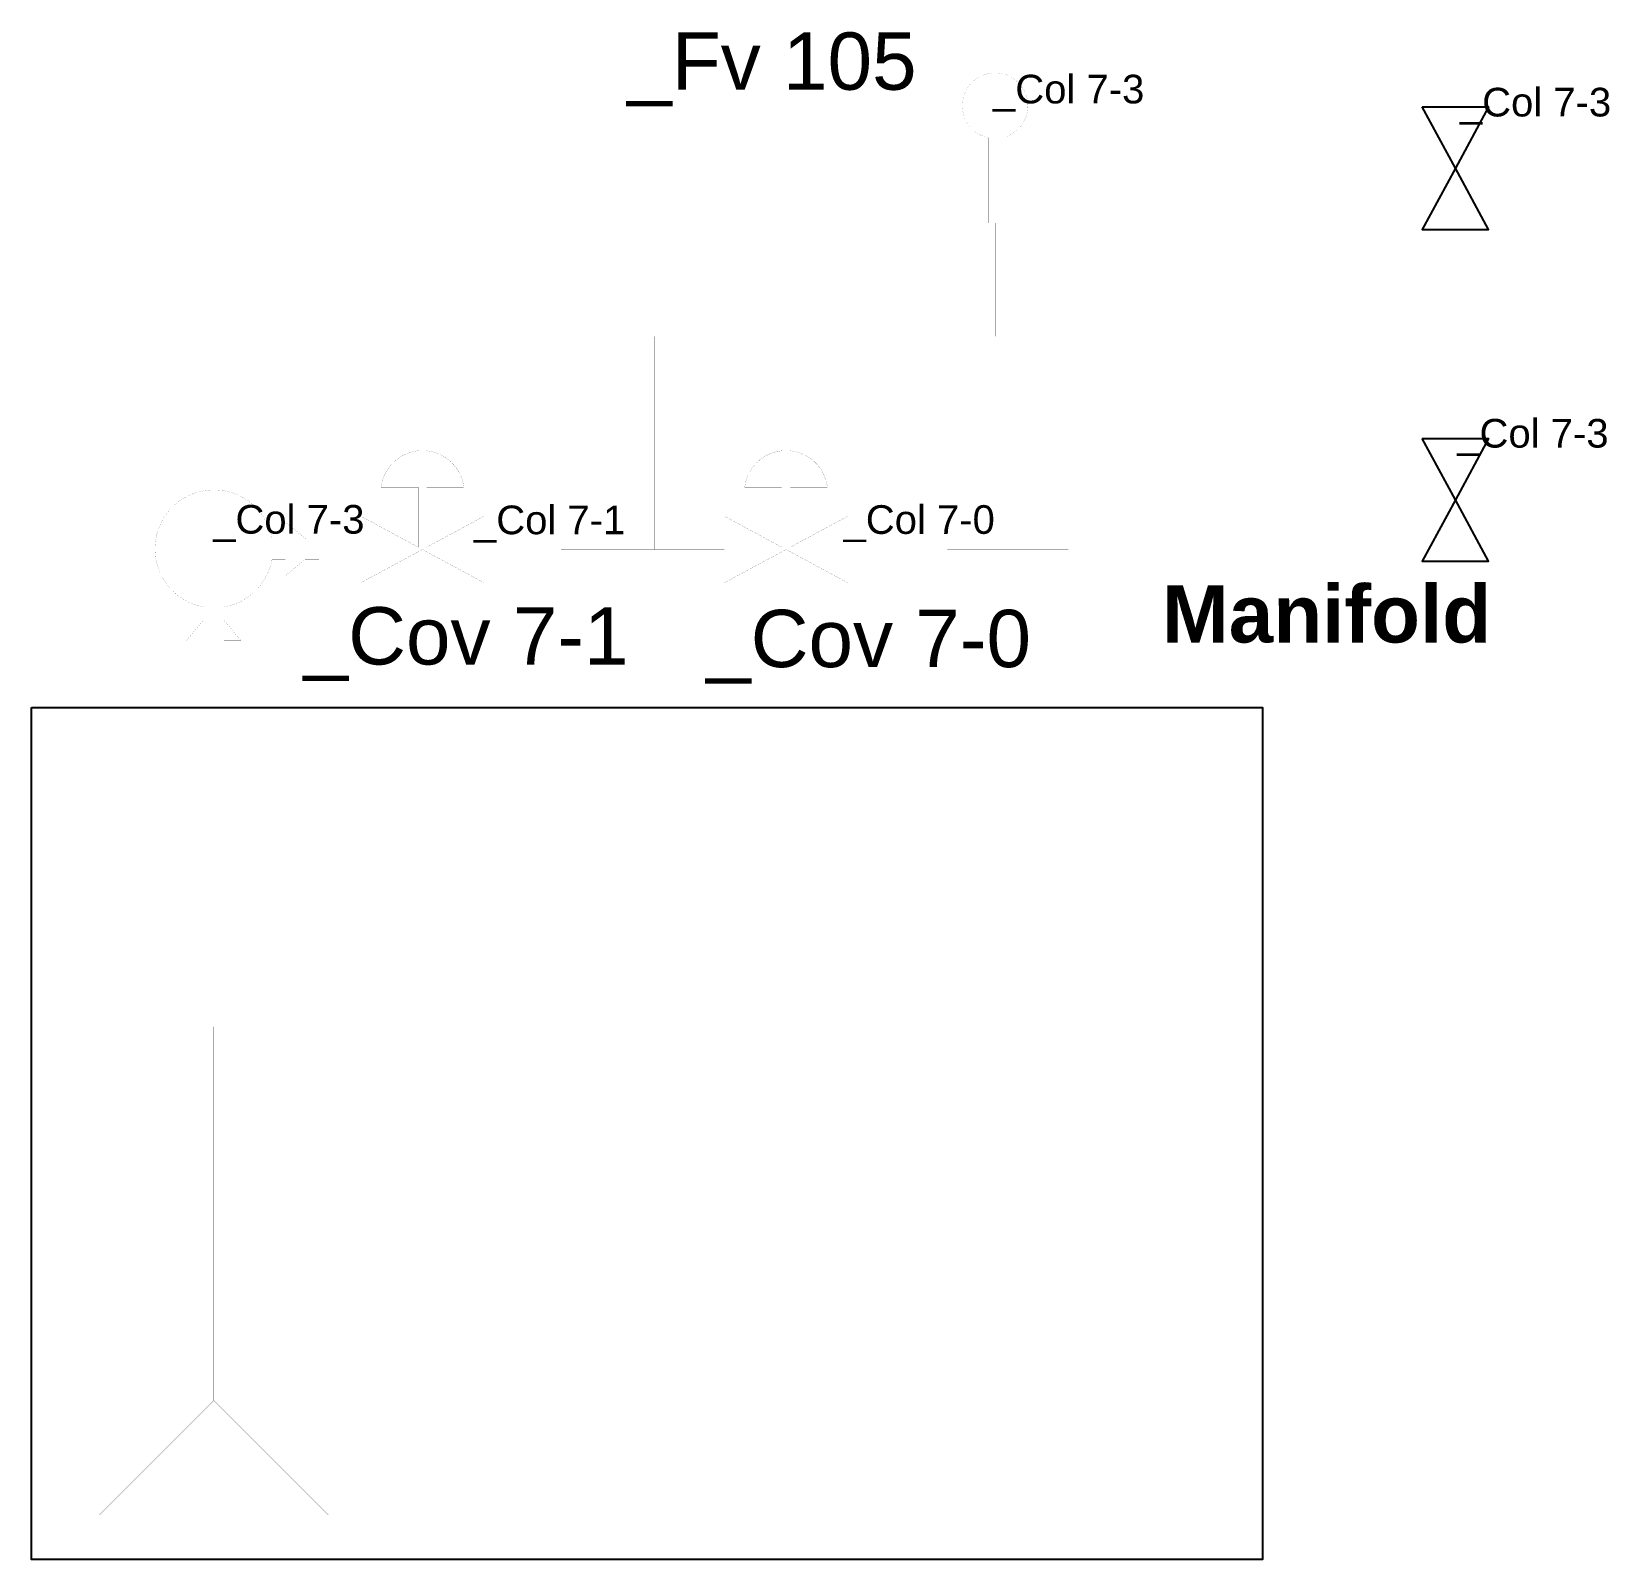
# Model space of a CAD drawing. Extents: x 81160 to 86665, y -1588 to 3742.
import ezdxf

# ---------------------------------------------------------------- set-up
doc = ezdxf.new("R2010")
doc.units = 0
doc.header["$MEASUREMENT"] = 0
for name, color, linetype in [('Omriss tanker', 20, 'CONTINUOUS'), ('Suction PS', 131, 'CONTINUOUS'), ('Symboler', 42, 'CONTINUOUS'), ('TEKST', 7, 'CONTINUOUS')]:
    doc.layers.add(name, color=color, linetype=linetype)
doc.styles.add('ARIAL', font='ARIAL.TTF', dxfattribs={"height": 12})
doc.styles.add('ARIAL BOLD', font='ARIALBD.TTF')

msp = doc.modelspace()

# ---------------------------------------------------------------- linework, layer by layer
at = {"layer": 'Omriss tanker', "linetype": 'Continuous'}
msp.add_lwpolyline([(81159.7, 1383.5), (85455.1, 1383.5), (85455.1, -1588.1), (81159.7, -1588.1)], close=True, dxfattribs=at)
at = {"layer": 'Suction PS', "linetype": 'Continuous', "const_width": 0.3}
for points in [[(82738.8, 1935), (83333.2, 1935), (83333.2, 2678.8), (84521.8, 2678.8), (84521.8, 3073.8), (84521.8, 2678.8), (86127.8, 2678.8), (86127.8, 3051.3), (86127.8, 2322.2), (86127.8, 2678.8), (83333.2, 2678.8), (83333.2, 1935), (83577.1, 1935), (83333.2, 1935)], [(82162.5, 1936.6), (82308.4, 1936.6)], [(84007.5, 1935), (84777.1, 1935), (84777.1, 893.4), (84777.1, 1935)], [(81795.7, 1466.8), (81795.7, -1033.6), (81395.7, -1433.6), (81795.7, -1033.6), (82195.7, -1433.6), (81795.7, -1033.6)]]:
    msp.add_lwpolyline(points, close=True, dxfattribs=at)
at = {"layer": 'Symboler', "linetype": 'Continuous'}
for points, const_width in [([(84498.7, 3073.8), (84544.8, 3073.8), (84544.8, 3371.1, 9.824838), (84498.7, 3371.1)], 0.21), ([(82162.5, 1901.3), (82162.5, 1971.9), (82116.1, 1971.9), (82045.4, 2031), (82045.4, 1971.9), (81999, 1971.9, 1.926208), (81760.4, 1734.5), (81760.4, 1689.1), (81701.3, 1618.3), (81760.4, 1618.3), (81760.4, 1466.8), (81831, 1466.8), (81831, 1617.7), (81889.5, 1617.7), (81831, 1688.6), (81831, 1734.3, 0.315826), (81999, 1901.3), (82044.8, 1901.3), (82044.8, 1842.8), (82115.6, 1901.3)], 0.3)]:
    msp.add_lwpolyline(points, format="xyb", close=True, dxfattribs=dict(at, const_width=const_width))
at = {"layer": 'Symboler', "color": 42, "linetype": 'Continuous'}
for points in [[(86012.3, 3479.6), (86243.4, 3479.6), (86127.8, 3265.5), (86012.3, 3051.3), (86243.4, 3051.3), (86127.8, 3265.5)], [(86012.3, 2322.2), (86243.4, 2322.2), (86127.8, 2108), (86012.3, 1893.9), (86243.4, 1893.9), (86127.8, 2108)]]:
    msp.add_lwpolyline(points, close=True, dxfattribs=at)
for points in [[(82508.5, 1943.2, 0.402, 0.402, 0), (82508.5, 2152.6, 0.402, 0.402, 0), (82379.4, 2152.6, 0.402, 0.402, -0.884677), (82667.8, 2152.6, 0.402, 0.402, 0), (82538.6, 2152.6, 0.402, 0.402, 0), (82538.6, 1943.2, 0.402, 0.402, 0), (82738.8, 2051.2, 0, 0, 0), (82738.8, 1818.9, 0.402, 0.402, 0), (82523.6, 1935, 0.402, 0.402, 0), (82308.4, 1818.9, 0, 0, 0), (82308.4, 2051.2, 0.402, 0.402, 0)], [(83777.2, 1943.2, 0.402, 0.402, 0), (83777.2, 2152.6, 0.402, 0.402, 0), (83648.1, 2152.6, 0.402, 0.402, -0.884677), (83936.5, 2152.6, 0.402, 0.402, 0), (83807.4, 2152.6, 0.402, 0.402, 0), (83807.4, 1943.2, 0.402, 0.402, 0), (84007.5, 2051.2, 0, 0, 0), (84007.5, 1818.9, 0.402, 0.402, 0), (83792.3, 1935, 0.402, 0.402, 0), (83577.1, 1818.9, 0, 0, 0), (83577.1, 2051.2, 0.402, 0.402, 0)]]:
    msp.add_lwpolyline(points, format="xyseb", close=True, dxfattribs=at)

# ---------------------------------------------------------------- texts
at = {"layer": 'Omriss tanker', "linetype": 'Continuous', "insert": (85104.1, 1810.5), "char_height": 200, "width": 1441.283, "attachment_point": 1, "style": 'ARIAL BOLD'}
msp.add_mtext('Manifold', dxfattribs=at)
at = {"layer": 'TEKST', "linetype": 'Continuous', "style": 'ARIAL'}
for s, height, p in [('_Fv 105', 200, (83238.3, 3538.8)), ('_Col 7-3', 100, (84514.4, 3491.1)), ('_Col 7-3', 100, (86143.3, 3445.6)), ('_Col 7-3', 100, (86134.2, 2290.5)), ('_Col 7-3', 100, (81793.4, 1990.3)), ('_Col 7-1', 100, (82703.4, 1988.3)), ('_Col 7-0', 100, (83992.8, 1989.5)), ('_Cov 7-1', 200, (82109, 1533.8)), ('_Cov 7-0', 200, (83513.5, 1524.6))]:
    msp.add_text(s, height=height, dxfattribs=at).set_placement(p)

doc.saveas('drawing.dxf')
